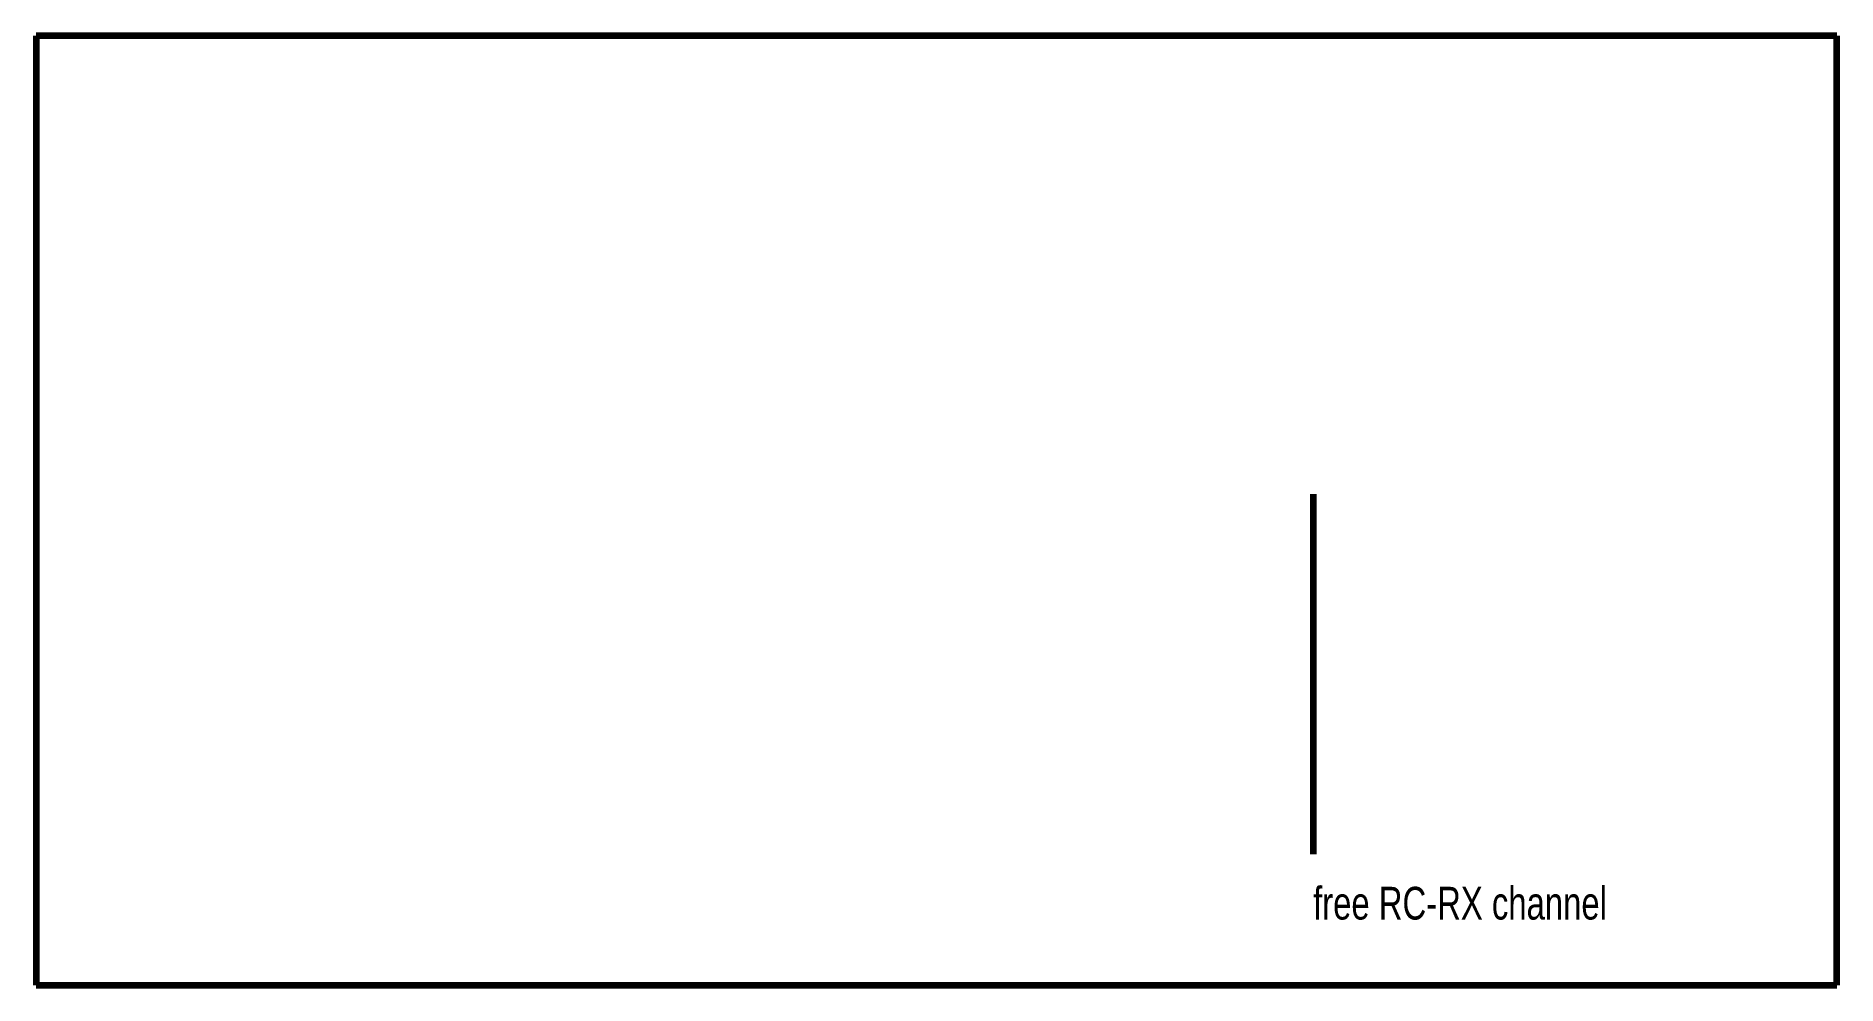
# Model space of a CAD drawing. Header units: millimetres. Extents: x 80 to 630, y 30 to 320.
import ezdxf

# ---------------------------------------------------------------- set-up
doc = ezdxf.new("R2010")
doc.units = ezdxf.units.MM
doc.layers.add('noname', color=5, linetype='CONTINUOUS', lineweight=200)
doc.styles.get("Standard").update_dxf_attribs({"font": 'txt', "width": 0.75})

msp = doc.modelspace()

# ---------------------------------------------------------------- linework, layer by layer
at = {"layer": 'noname', "color": 7, "lineweight": 100}
for p, q in [((630, 320), (80, 320)), ((80, 320), (80, 30)), ((630, 30), (630, 320)), ((80, 30), (630, 30))]:
    msp.add_line(p, q, dxfattribs=at)
at = {"layer": 'noname', "color": 5, "linetype": 'CONTINUOUS', "lineweight": 200}
msp.add_line((470, 180), (470, 70), dxfattribs=at)

# ---------------------------------------------------------------- texts
at = {"layer": 'noname', "color": 5, "linetype": 'CONTINUOUS', "lineweight": 200, "insert": (470, 60), "char_height": 10, "width": 100, "attachment_point": 1}
msp.add_mtext('free RC-RX channel', dxfattribs=at)

doc.saveas('drawing.dxf')
